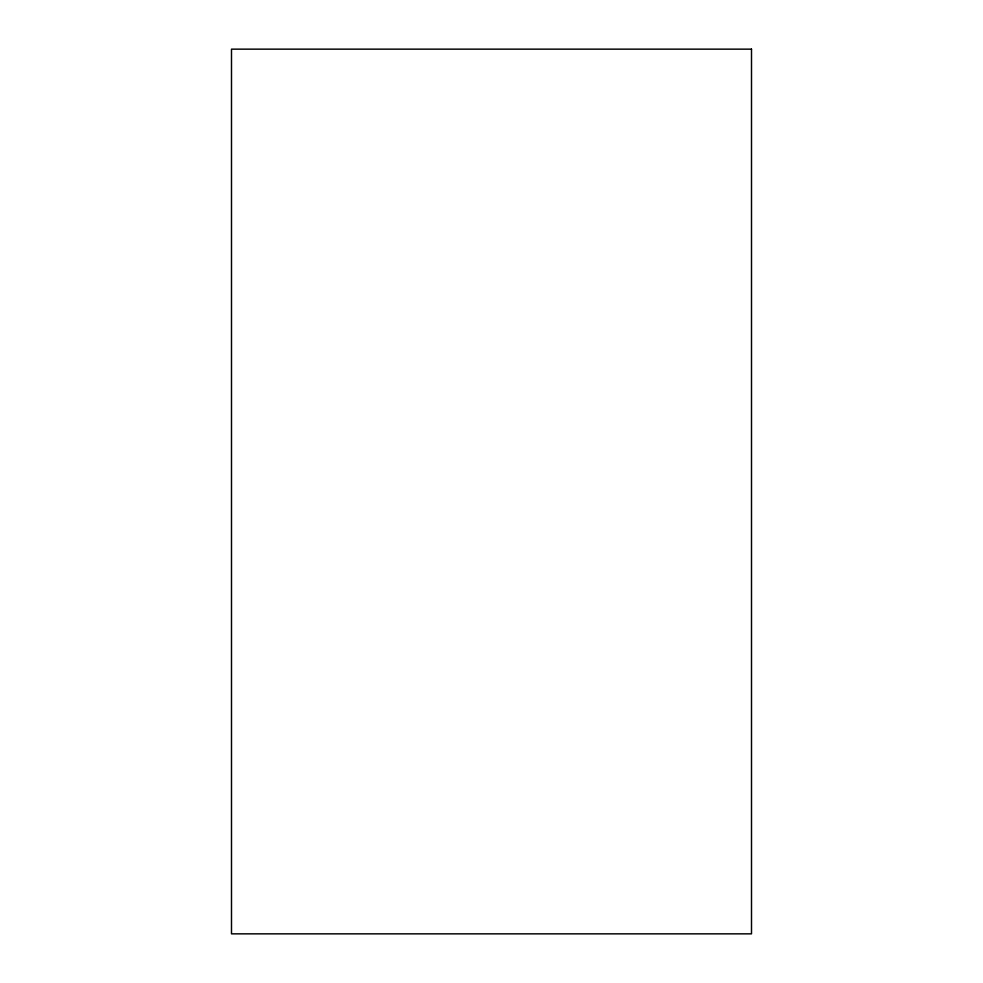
<?xml version="1.0" encoding="UTF-8"?>
<svg xmlns="http://www.w3.org/2000/svg" width="983" height="983" viewBox="0 0 983 983"><rect width="100%" height="100%" fill="white"/><g stroke="black" fill="none" stroke-linecap="round" stroke-linejoin="round"><path stroke-width="1.47" d="M751.504 49.15L231.496 49.15L231.496 933.85L751.504 933.85L751.504 49.15"/></g></svg>
